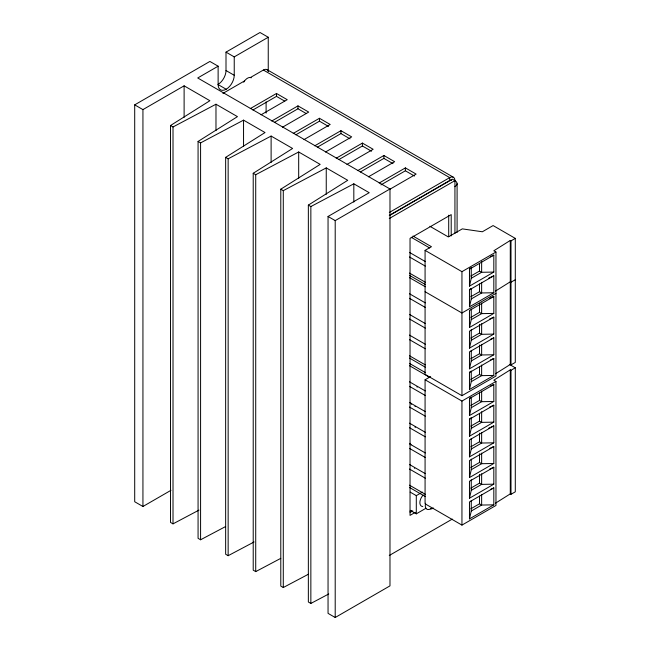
<?xml version="1.0" encoding="UTF-8"?>
<svg xmlns="http://www.w3.org/2000/svg" width="650" height="650" viewBox="0 0 650 650"><rect width="100%" height="100%" fill="white"/><g stroke="black" fill="none" stroke-linecap="round" stroke-linejoin="round"><path stroke-width="0.97" d="M490.336 256.726L493.813 255.133L493.813 272.082L469.471 286.138L471.258 278.281L471.258 267.67M488.597 278.192L493.813 275.803L493.813 292.752L469.471 306.808L471.258 298.951L471.258 288.34M489.466 298.464L493.813 296.473L493.813 313.422L469.471 327.478L471.258 319.621L471.258 309.01M489.466 319.134L493.813 317.143L493.813 334.092L469.471 348.148L471.258 340.299L471.258 329.688M490.336 339.414L493.813 337.813L493.813 354.77L469.471 368.826L471.258 360.969L471.258 350.358M490.336 360.084L493.813 358.483L493.813 375.44L469.471 389.496L471.258 381.639L471.258 371.028M490.336 386.124L493.813 384.532L493.813 401.481L469.471 415.537L471.258 407.688L471.258 397.077M489.466 407.201L493.813 405.202L493.813 422.159L469.471 436.215L471.258 428.358L471.258 417.747M488.597 428.269L493.813 425.872L493.813 442.829L469.471 456.885L471.258 449.028L471.258 438.417M489.466 448.541L493.813 446.55L493.813 463.499L469.471 477.555L471.258 469.698L471.258 459.087M489.466 469.211L493.813 467.22L493.813 484.169L469.471 498.225L471.258 490.368L471.258 479.757M490.336 489.483L493.813 487.89L493.813 504.839L469.471 518.895L471.258 511.046L471.258 500.427M469.471 286.138L469.471 269.189L470.364 267.946M469.471 306.808L469.471 289.859L470.364 288.616M469.471 389.496L469.471 372.539L470.364 371.304M469.471 415.537L469.471 398.588L470.364 397.353M469.471 436.215L469.471 419.258L470.364 418.023M198.973 510.12L173.014 523.859L170.503 522.413L170.503 125.523L209.893 100.718L184.112 85.832L142.935 109.606L134.704 104.853L134.704 501.743L142.935 506.496L170.974 490.311M225.648 526.516L200.582 539.776L198.071 538.33L198.071 141.44L237.461 116.634L215.979 104.228L173.014 126.969L170.503 125.523M254.109 541.954L228.15 555.693L225.648 554.247L225.648 157.357L265.029 132.551L243.547 120.144L200.582 142.886L198.071 141.44M280.784 558.35L255.718 571.61L253.216 570.164L253.216 173.274L292.598 148.468L271.115 136.061L228.15 158.803L225.648 157.357M308.352 574.259L283.286 587.527L280.784 586.081L280.784 189.191L320.166 164.385L298.683 151.978L255.718 174.72L253.216 173.274M328.762 593.97L310.854 603.444L308.352 601.997L308.352 205.107L347.734 180.302L326.251 167.895L283.286 190.637L280.784 189.191M510.282 240.451L510.282 364.479L510.997 364.894L515.296 362.416L515.296 238.387L510.997 240.866L510.282 240.451L493.813 250.786L495.966 252.029L495.966 376.058L461.947 395.696L425.076 374.4L425.076 250.372L431.446 246.699L412.986 236.039M495.462 291.094L510.282 281.799L510.997 282.206L515.296 279.727M495.462 373.783L510.282 364.479M510.282 369.858L510.282 493.886L510.997 494.301L515.296 491.814L515.296 367.786L510.997 370.273L510.282 369.858L493.813 380.193L495.966 381.436L495.966 505.464L461.947 525.102L425.076 503.807L425.076 379.779L430.649 376.561M495.462 503.189L510.282 493.886M134.704 104.853L209.893 61.441L218.124 66.194L218.124 84.589A11.391 6.581 -60 0 0 226.184 89.245A11.391 6.581 -60 0 0 234.236 75.286L234.236 56.891L268.247 37.253L268.247 71.638M226.184 89.245L217.945 84.492A11.391 6.581 -60 0 0 226.005 70.533L226.005 52.138L260.016 32.5L268.247 37.253M218.124 66.194L197.714 77.976L389.984 188.979L389.984 585.869L335.205 617.5L328.047 613.364L328.047 216.474L369.216 192.701L353.819 183.812L310.854 206.554L308.352 205.107M222.909 93.405L244.619 80.868M250.347 77.561L263.38 70.038A7.394 4.266 -60 0 1 268.239 71.045M250.291 108.607L276.486 93.478L287.227 99.686L261.032 114.806M252.907 109.988L276.486 96.371L284.749 101.148M271.773 121.006L297.968 105.885L308.709 112.084L282.514 127.213M274.389 122.387L297.968 108.778L306.231 113.547M293.256 133.412L319.451 118.284L330.192 124.483L303.997 139.612M295.872 134.794L319.451 121.176L328.543 126.425M314.738 145.811L340.933 130.691L351.674 136.89L325.479 152.019M317.354 147.192L340.933 133.583L350.025 138.832M336.221 158.218L362.416 143.089L373.157 149.289L346.962 164.418M338.837 159.599L362.416 145.982L371.507 151.231M357.703 170.617L383.898 155.496L394.639 161.696L368.444 176.824M360.319 171.998L383.898 158.389L392.99 163.638M379.186 183.024L405.381 167.895L416.122 174.094L389.927 189.223M380.924 184.909L405.381 170.787L414.464 176.036M328.047 216.474L335.205 220.61L389.984 188.979M389.293 212.493L449.702 177.612A7.394 4.266 -60 0 1 454.935 180.627L454.935 233.366M389.293 215.386L449.702 180.505A3.851 2.218 -60 0 1 451.628 180.318M389.391 215.581L452.424 179.181L454.935 180.627A7.394 4.266 0 0 1 454.935 186.664M389.269 218.538L454.935 180.627M425.076 250.372L461.947 271.668L495.966 252.029M469.471 269.189L493.813 255.133M470.844 276.039L479.497 271.05L481.642 272.285L493.813 272.082M471.258 278.281L481.642 272.285L481.642 261.674M469.471 289.859L493.813 275.803M470.844 296.717L479.497 291.72L481.642 292.955L493.813 292.752M471.258 298.951L481.642 292.955L481.642 282.344M495.966 293.369L461.947 313.007L425.076 291.72M493.813 296.473L469.471 310.529L469.471 327.478M470.844 317.387L479.497 312.39L481.642 313.633L493.813 313.422M471.258 319.621L481.642 313.633L481.642 303.022M493.813 317.143L469.471 331.199L469.471 348.148M470.844 338.057L479.497 333.06L481.642 334.303L493.813 334.092M471.258 340.299L481.642 334.303L481.642 323.692M493.813 337.813L469.471 351.869L469.471 368.826M470.844 358.727L479.497 353.73L481.642 354.973L493.813 354.77M471.258 360.969L481.642 354.973L481.642 344.362M469.471 372.539L493.813 358.483M470.844 379.397L479.497 374.4L481.642 375.643L493.813 375.44M471.258 381.639L481.642 375.643L481.642 365.032M425.076 379.779L461.947 401.066L495.966 381.436M469.471 398.588L493.813 384.532M470.844 405.446L479.497 400.449L481.642 401.692L493.813 401.481M471.258 407.688L481.642 401.692L481.642 391.081M469.471 419.258L493.813 405.202M470.844 426.116L479.497 421.119L481.642 422.362L493.813 422.159M471.258 428.358L481.642 422.362L481.642 411.751M493.813 425.872L469.471 439.936L469.471 456.885M470.844 446.786L479.497 441.797L481.642 443.032L493.813 442.829M471.258 449.028L481.642 443.032L481.642 432.421M493.813 446.55L469.471 460.606L469.471 477.555M410.191 492.115L416.301 495.641L422.411 492.115M470.844 467.464L479.497 462.467L481.642 463.702L493.813 463.499M471.258 469.698L481.642 463.702L481.642 453.091M410.012 511.68L411.751 510.673M410.158 512.419L412.783 510.9M415.293 512.346L410.036 515.385L410.036 238.387L451.206 214.614L451.206 235.918M493.813 467.22L469.471 481.276L469.471 498.225M410.191 510.307L416.301 513.833L425.904 508.284M470.844 488.134L479.497 483.137L481.642 484.38L493.813 484.169M471.258 490.368L481.642 484.38L481.642 473.769M493.813 487.89L469.471 501.946L469.471 518.895M389.269 555.49L452.302 519.09M470.844 508.804L479.497 503.807L481.642 505.05L493.813 504.839M471.258 511.046L481.642 505.05L481.642 494.439M267.077 69.672L453.399 177.247M263.38 70.038L449.702 177.612L449.702 180.505M226.005 52.138L234.236 56.891M226.005 70.533L234.236 75.286M515.296 238.387L493.098 225.566L482.357 231.774L462.304 228.873L448.346 236.941L429.886 226.281M411.231 237.299L429.691 247.959M409.476 252.411L425.295 261.544M409.476 256.961L425.295 266.094M409.476 273.081L425.295 282.214M409.476 275.356L425.295 284.489M409.476 277.631L425.295 286.764M409.476 293.751L425.295 302.884M409.476 298.301L425.295 307.434M509.324 364.341L515.296 367.786M409.476 314.421L425.295 323.554M409.476 318.971L425.295 328.104M409.476 335.091L425.295 344.224M409.476 339.641L425.295 348.774M409.476 355.761L425.295 364.902M409.476 358.036L425.295 367.177M409.476 363.415L425.295 372.548M409.476 365.69L429.691 377.358M409.476 381.81L425.295 390.942M409.476 386.36L425.295 395.493M409.476 402.48L425.295 411.613M409.476 407.03L425.295 416.163M409.476 423.158L425.295 432.291M409.476 427.7L425.295 436.841M409.476 443.828L425.295 452.961M409.476 448.378L425.295 457.511M409.476 464.498L425.295 473.631M409.476 469.048L425.295 478.181M409.476 485.168L425.295 494.301M409.476 487.443L425.295 496.576M410.516 402.716L411.466 404.267M410.036 443.292L410.987 444.836M510.997 240.866L510.997 364.894M510.997 370.273L510.997 494.301M479.497 263.331L479.497 271.05M479.497 284.001L479.497 291.72M479.497 303.704L479.497 312.39M479.497 324.382L479.497 333.06M479.497 345.053L479.497 353.73M479.497 366.689L479.497 374.4M479.497 392.73L479.497 400.449M479.497 413.408L479.497 421.119M479.497 433.111L479.497 441.797M479.497 453.781L479.497 462.467M479.497 474.451L479.497 483.137M479.497 496.088L479.497 503.807M461.947 271.668L461.947 395.696M461.947 401.066L461.947 525.102M457.096 183.649L457.096 232.383M448.703 215.199L448.703 236.502M416.301 495.641L416.301 513.833M405.381 167.895L405.381 170.787M383.898 155.496L383.898 158.389M362.416 143.089L362.416 145.982M353.819 183.812L353.819 202.085M340.933 130.691L340.933 133.583M335.205 220.61L335.205 617.5M326.251 167.895L326.251 194.285M319.451 118.284L319.451 121.176M310.854 206.554L310.854 603.444M298.683 151.978L298.683 178.368M297.968 105.885L297.968 108.778M283.286 190.637L283.286 587.527M276.486 93.478L276.486 96.371M271.115 136.061L271.115 162.451M266.102 101.92L266.102 113.084M255.718 174.72L255.718 571.61M243.547 120.144L243.547 146.534M228.15 158.803L228.15 555.693M215.979 104.228L215.979 130.618M200.582 142.886L200.582 539.776M184.112 85.832L184.112 117.301M173.014 126.969L173.014 523.859M142.935 109.606L142.935 506.496M414.497 468.227A4.128 2.381 -60 0 1 414.741 468.293M414.96 427.058A4.128 2.381 -60 0 1 415.342 427.375M414.96 406.388A4.128 2.381 -60 0 1 415.163 406.526M416.886 386.848A4.128 2.381 -60 0 1 417.308 387.099M243.685 82.192A7.597 4.388 -60 0 1 251.282 77.805M433.225 507.902A8.231 4.753 60 0 1 430.625 508.869M431.104 508.568A7.597 4.388 -60 0 1 425.628 503.271M422.784 506.504A7.597 4.388 -60 0 1 419.884 502.352A7.597 4.388 -60 0 1 423.272 494.942"/></g></svg>
